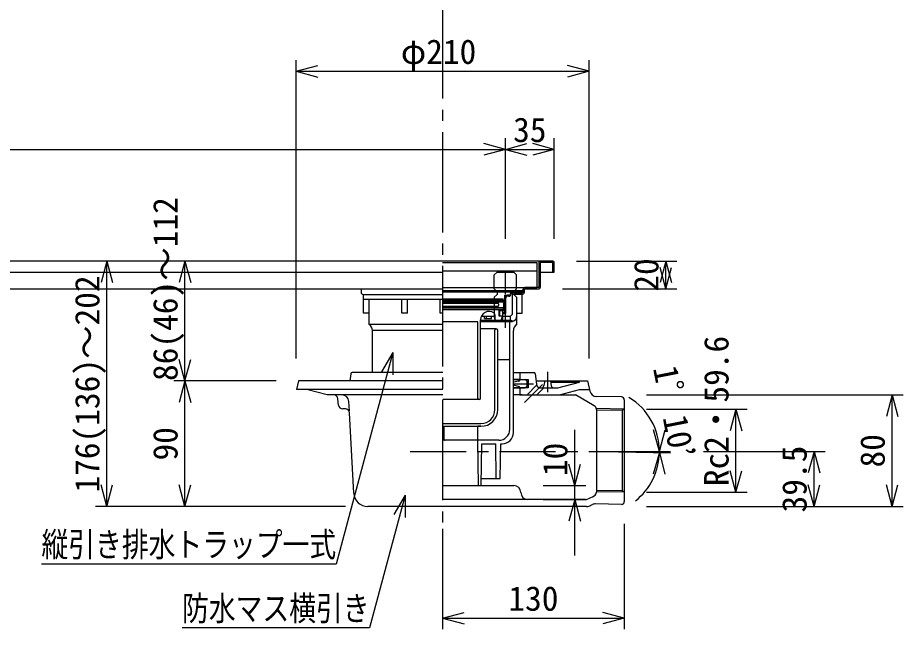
# Model space of a CAD drawing. Units: millimetres, scale not verified. Extents: x -1092 to 1092, y -744 to 696.
# Drawn here: x 121 to 756, y -261 to 177 of the extents above; entities that cross this region are included whole.
import ezdxf
from ezdxf.enums import TextEntityAlignment as Align

# ---------------------------------------------------------------- set-up
doc = ezdxf.new("R2010")
doc.units = ezdxf.units.MM
doc.header["$LTSCALE"] = 8
for name, pattern in [('CHAIN1', [8, 5, -1, 1, -1]), ('CHAIN2', [12, 9, -1, 1, -1]), ('DASHED2', [3, 2, -1])]:
    doc.linetypes.add(name, pattern=pattern)
for name, color, linetype in [('0-0_計極細', 2, 'Continuous'), ('0-1_計細線', 3, 'Continuous'), ('0-5_寸法線', 7, 'Continuous')]:
    doc.layers.add(name, color=color, linetype=linetype)
doc.styles.add('ＭＳ ゴシック', font='')
doc.styles.get('ＭＳ ゴシック').set_extended_font_data('MS Gothic')

msp = doc.modelspace()

# ---------------------------------------------------------------- linework, layer by layer
at = {"layer": '0-0_計極細', "linetype": 'CHAIN2'}
msp.add_line((426.004, 478.997), (426.004, -214.269), dxfattribs=at)
at = {"layer": '0-0_計極細', "linetype": 'DASHED2'}
msp.add_line((471.004, -45.261), (471.004, -0.208), dxfattribs=at)
at = {"layer": '0-0_計極細'}
for p, q in [((426.204, -18.559), (483.104, -18.559)), ((476.183, -19.559), (483.104, -18.573)), ((483.104, -34.41), (483.104, -18.559)), ((426.204, -19.559), (476.183, -19.559)), ((426.404, -24.559), (469.404, -24.559)), ((469.404, -25.559), (469.404, -24.559)), ((470.504, -25.059), (470.504, -22.059)), ((470.504, -22.059), (472.454, -22.059)), ((470.504, -34.359), (470.504, -23.809)), ((471.204, -35.059), (471.204, -23.809)), ((473.445, -22.059), (472.254, -22.059)), ((473.445, -22.759), (472.254, -22.759)), ((476.183, -35.58), (476.183, -20.266)), ((476.282, -20.252), (483.104, -19.28)), ((469.704, -26.458), (426.204, -26.458)), ((426.204, -26.653), (470.354, -26.653)), ((426.204, -27.653), (465.454, -27.653)), ((426.204, -29.953), (465.454, -29.953)), ((426.204, -30.953), (469.554, -30.953)), ((469.704, -31.058), (426.204, -31.058)), ((426.404, -25.559), (470.004, -25.559)), ((465.454, -27.653), (465.954, -27.153)), ((465.954, -28.153), (465.454, -27.653)), ((465.954, -26.653), (465.954, -27.153)), ((465.954, -28.153), (465.954, -29.453)), ((465.954, -30.453), (465.954, -30.953)), ((469.554, -28.153), (470.354, -26.653)), ((469.554, -28.153), (469.554, -30.953)), ((469.704, -26.458), (469.704, -25.559)), ((469.704, -32.558), (469.704, -31.058)), ((469.704, -32.558), (426.204, -32.558)), ((453.761, -37.059), (463.702, -37.059)), ((455.99, -38.759), (455.99, -37.059)), ((457.49, -38.759), (457.49, -37.059)), ((460.99, -38.759), (460.99, -37.059)), ((463.704, -39.958), (463.704, -36.958)), ((466.454, -36.958), (466.454, -32.558)), ((466.454, -33.059), (470.504, -33.059)), ((468.704, -36.958), (466.454, -36.958)), ((466.954, -36.958), (466.954, -33.059)), ((468.704, -37.958), (468.704, -36.958)), ((469.204, -39.059), (469.204, -33.059)), ((469.204, -34.359), (470.504, -34.359)), ((469.204, -35.059), (471.204, -35.059)), ((469.204, -37.059), (474.704, -37.059)), ((476.183, -35.58), (474.704, -37.059)), ((474.704, -39.966), (474.704, -37.059)), ((479.204, -34.966), (483.104, -34.966)), ((479.204, -42.966), (479.204, -34.966)), ((482.927, -34.966), (483.104, -34.788)), ((483.104, -34.966), (483.104, -34.41)), ((426.204, -40.766), (451.204, -40.766)), ((451.204, -95.758), (451.204, -41.061)), ((453.107, -40.766), (476.183, -40.766)), ((453.204, -41.061), (453.204, -39.584)), ((453.204, -39.966), (474.704, -39.966)), ((453.204, -95.758), (453.204, -41.061)), ((455.99, -38.759), (460.99, -38.759)), ((468.374, -39.059), (469.204, -39.059)), ((474.204, -67.044), (474.204, -40.766)), ((476.183, -40.766), (474.704, -39.966)), ((464.454, -45.966), (453.07, -45.966)), ((463.454, -103.966), (463.454, -46.966)), ((465.454, -103.966), (465.454, -46.966)), ((476.704, -120.466), (476.704, -47.296)), ((465.454, -68.036), (473.329, -68.036)), ((474.204, -117.966), (474.204, -67.044)), ((465.454, -103.966), (465.454, -76.966)), ((452.204, -96.758), (426.204, -96.758)), ((453.196, -95.888), (453.196, -95.888)), ((426.204, -113.966), (453.454, -113.966)), ((426.204, -115.966), (453.454, -115.966)), ((427.201, -125.469), (427.135, -115.976)), ((451.204, -125.966), (451.204, -115.966)), ((453.454, -115.966), (451.204, -115.966)), ((451.204, -125.966), (426.204, -125.966)), ((466.204, -125.966), (451.204, -125.966)), ((451.704, -158.466), (451.204, -125.966)), ((454.204, -128.466), (464.204, -128.466)), ((464.454, -153.466), (464.204, -128.466)), ((467.304, -153.466), (467.704, -128.466)), ((467.704, -128.466), (468.704, -128.466)), ((453.787, -153.466), (467.304, -153.466))]:
    msp.add_line(p, q, dxfattribs=at)
at = {"layer": '0-0_計極細', "linetype": 'CHAIN1'}
for p, q in [((501.241, -76.869), (501.241, -91.473)), ((476.704, -85.466), (491.218, -85.466)), ((497.475, -86.025), (484.635, -98.865)), ((402.801, -133.966), (576.426, -133.966))]:
    msp.add_line(p, q, dxfattribs=at)
at = {"layer": '0-0_計極細'}
for points in [[(465.954, -30.453), (465.454, -29.953), (465.954, -29.453)], [(426.204, -158.466), (450.761, -158.466), (453.704, -158.466), (454.204, -128.466)]]:
    msp.add_lwpolyline(points, dxfattribs=at)
for centre, radius, start, end in [((470.004, -25.059), 0.5, 270, 360), ((472.254, -23.809), 1.75, 90, 180), ((472.254, -23.809), 1.05, 90, 180), ((473.445, -21.059), 1, 270, 356.64911), ((473.445, -21.059), 1.7, 270, 356.64911), ((476.183, -21.309), 1.75, 90, 175.84901), ((476.183, -21.309), 1.05, 90, 175.84901), ((459.204, -39.584), 6, 55.16629, 180), ((460.704, -36.958), 3, 0, 50.0295), ((466.704, -37.958), 2, 270, 360), ((481.704, -47.296), 5, 120, 180), ((464.454, -46.966), 1, 90, 180), ((464.454, -46.966), 1, 0, 90), ((473.204, -67.044), 1, 277.18076, 360), ((452.204, -95.758), 1, 180, 270), ((452.204, -95.758), 1, 270, 360), ((453.454, -103.966), 10, 270, 360), ((453.454, -103.966), 12, 270, 360), ((466.204, -117.966), 8, 270, 360), ((468.704, -120.466), 8, 270, 360), ((427.701, -125.466), 0.5, 180.39514, 270)]:
    msp.add_arc(centre, radius, start, end, dxfattribs=at)
at = {"layer": '0-1_計細線'}
for p, q in [((426.004, 1.534), (493.504, 1.534)), ((493.504, 1.534), (493.504, -16.466)), ((495.004, 1.534), (495.004, -16.466)), ((506.004, -5.466), (506.004, 1.534)), ((-689.996, -5.466), (426.004, -5.466)), ((426.004, -4.466), (493.504, -4.466)), ((505.004, -5.466), (506.004, -5.466)), ((-83.996, -17.466), (426.004, -17.466)), ((367.504, -17.966), (367.504, -19.966)), ((426.004, -16.466), (493.504, -16.466)), ((483.504, -17.966), (483.504, -19.966)), ((484.504, -17.966), (484.504, -19.966)), ((495.004, -16.466), (485.004, -16.466)), ((485.004, -17.466), (495.004, -17.466)), ((369.004, -21.466), (426.004, -21.466)), ((369.304, -34.966), (369.304, -21.466)), ((426.204, -24.966), (369.304, -24.966)), ((373.204, -42.966), (373.204, -24.966)), ((396.704, -34.966), (396.704, -24.966)), ((400.704, -34.966), (400.704, -24.966)), ((483.104, -20.886), (476.183, -21.686)), ((483.004, -21.466), (477.004, -21.466)), ((373.204, -34.966), (369.304, -34.966)), ((400.704, -34.966), (396.704, -34.966)), ((426.204, -42.966), (373.204, -42.966)), ((375.704, -77.466), (375.704, -47.296)), ((426.204, -47.296), (375.704, -47.296)), ((360.134, -78.352), (359.355, -83.466)), ((426.201, -77.466), (361.128, -77.466)), ((476.704, -77.466), (491.348, -77.466)), ((476.704, -82.466), (485.24, -82.466)), ((481.24, -82.466), (476.704, -82.466)), ((481.24, -77.466), (481.24, -82.466)), ((481.24, -82.466), (487.24, -82.466)), ((481.24, -82.646), (481.24, -82.466)), ((487.24, -82.466), (487.24, -88.466)), ((492.342, -78.352), (493.194, -85.807)), ((322.734, -83.466), (321.234, -89.466)), ((426.201, -83.466), (322.734, -83.466)), ((480.436, -83.627), (476.704, -84.373)), ((480.436, -87.305), (476.704, -86.559)), ((476.704, -88.466), (485.24, -88.466)), ((481.24, -88.286), (481.24, -88.466)), ((481.24, -88.466), (481.24, -93.466)), ((486.24, -83.466), (486.24, -87.466)), ((493.388, -86.577), (486.498, -93.466)), ((492.926, -83.466), (529.742, -83.466)), ((498.57, -88.466), (493.57, -93.466)), ((496.174, -88.466), (501.241, -88.466)), ((499.241, -83.466), (498.652, -86.813)), ((501.241, -88.466), (508.583, -88.466)), ((503.241, -83.466), (503.853, -86.825)), ((503.391, -84.29), (523.469, -84.29)), ((508.583, -88.466), (524.17, -84.29)), ((524.169, -84.29), (524.242, -83.466)), ((529.742, -83.466), (531.573, -90.79)), ((426.201, -89.466), (321.234, -89.466)), ((343.235, -93.466), (328.306, -89.466)), ((426.2, -93.466), (343.235, -93.466)), ((353.811, -93.466), (349.289, -93.466)), ((483.096, -93.466), (476.704, -93.466)), ((481.24, -93.466), (521.308, -93.466)), ((504.501, -93.466), (509.241, -93.466)), ((534.742, -101.222), (521.308, -93.466)), ((554.281, -94.922), (536.328, -94.577)), ((351.359, -100.728), (350.963, -96.205)), ((359.163, -104.863), (358.804, -98.198)), ((556.243, -96.921), (556.243, -169.937)), ((356.245, -103.467), (354.348, -103.467)), ((362.347, -164.003), (359.24, -106.305)), ((554.743, -104.633), (536.223, -104.277)), ((556.243, -103.661), (536.242, -103.277)), ((536.242, -103.82), (536.242, -163.115)), ((556.243, -103.661), (554.743, -104.633)), ((554.743, -104.633), (554.743, -162.245)), ((426.204, -158.466), (477.02, -158.466)), ((426.204, -158.466), (456.526, -158.466)), ((556.243, -163.274), (536.242, -162.89)), ((554.743, -162.245), (536.261, -161.891)), ((556.243, -163.274), (554.743, -162.245)), ((528.45, -168.466), (426.196, -168.466)), ((529.035, -173.466), (372.333, -173.466)), ((554.204, -171.937), (535.57, -171.579))]:
    msp.add_line(p, q, dxfattribs=at)
at = {"layer": '0-1_計細線', "linetype": 'DASHED2'}
for p, q in [((465.004, -5.478), (463.004, -7.478)), ((465.004, -5.478), (477.004, -5.478)), ((479.004, -7.478), (477.004, -5.478)), ((463.004, -17.478), (463.004, -7.478)), ((479.004, -17.478), (479.004, -7.478)), ((463.004, -23.478), (463.004, -37.478)), ((479.004, -23.478), (479.004, -37.478)), ((466.004, -40.478), (476.004, -40.478))]:
    msp.add_line(p, q, dxfattribs=at)
at = {"layer": '0-1_計細線'}
for points in [[(505.004, 2.534), (496.004, 2.534), (-688.996, 2.534)], [(496.004, -5.466), (505.004, -5.466), (505.004, 1.534), (496.004, 1.534), (496.004, -16.466)], [(426.204, -34.966), (424.204, -34.966), (424.204, -24.966)], [(483.004, -20.466), (477.004, -20.466), (477.004, -21.466)], [(487.24, -88.466), (481.24, -88.466), (476.704, -88.466)], [(509.883, -93.294), (524.17, -89.466), (531.242, -89.466)]]:
    msp.add_lwpolyline(points, dxfattribs=at)
at = {"layer": '0-1_計細線', "linetype": 'DASHED2'}
for points in [[(463.004, -17.478), (465.004, -19.478), (465.004, -21.478), (463.004, -23.478)], [(479.004, -17.478), (477.004, -19.478), (477.004, -21.478), (479.004, -23.478)]]:
    msp.add_lwpolyline(points, dxfattribs=at)
at = {"layer": '0-1_計細線'}
for centre, radius, start, end in [((496.004, 1.534), 1, 90, 180), ((505.004, 1.534), 1, 0, 90), ((367.004, -17.966), 0.5, 0, 90), ((485.004, -17.966), 1.5, 90, 180), ((485.004, -17.966), 0.5, 90, 180), ((495.004, -16.466), 1, 270, 360), ((369.004, -19.966), 1.5, 180, 270), ((483.004, -19.966), 1.5, 270, 360), ((483.004, -19.966), 0.5, 270, 360), ((370.704, -47.296), 5, 0, 60), ((361.128, -78.466), 1, 90, 173.4802), ((485.24, -83.466), 1, 0, 90), ((491.348, -78.466), 1, 6.5198, 90), ((480.24, -82.646), 1, 281.30993, 360), ((480.24, -88.286), 1, 0, 78.69007), ((485.24, -87.466), 1, 270, 360), ((496.174, -85.466), 3, 186.5198, 270), ((496.682, -86.466), 2, 270, 350.0212), ((505.821, -86.466), 2, 190.32905, 270), ((347.975, -96.466), 3, 5, 90), ((353.811, -98.466), 5, 3.08199, 90), ((536.424, -89.578), 5, 194.03624, 268.9), ((554.243, -96.921), 2, 0, 88.9), ((354.348, -100.467), 3, 185, 270), ((533.242, -103.82), 3, 0, 60.23101), ((356.245, -106.467), 3, 3.08199, 90), ((477.02, -163.466), 5, 0, 90), ((372.333, -163.465), 10, 183.08199, 270), ((487.02, -163.466), 5, 180, 270), ((533.242, -163.115), 3, 299.76899, 360), ((528.45, -165.466), 3, 270, 292.48305), ((512.388, -126.656), 45.002, 292.48305, 299.76899), ((554.243, -169.937), 2, 268.9, 360), ((529.035, -168.466), 5, 270, 291.71126), ((512.388, -126.656), 50.002, 291.71126, 294.81818), ((535.474, -176.579), 5, 88.9, 114.81818)]:
    msp.add_arc(centre, radius, start, end, dxfattribs=at)
at = {"layer": '0-1_計細線', "linetype": 'DASHED2'}
for centre, start, end in [((466.004, -37.478), 180, 270), ((476.004, -37.478), 270, 360)]:
    msp.add_arc(centre, 3, start, end, dxfattribs=at)
at = {"layer": '0-5_寸法線'}
for p, q in [((321.004, -67.466), (321.004, 146.534)), ((531.004, -67.466), (531.004, 146.534)), ((321.004, 138.534), (336.459, 142.675)), ((531.004, 138.534), (515.549, 142.675)), ((321.004, 138.534), (336.459, 134.393)), ((321.004, 138.534), (531.004, 138.534)), ((531.004, 138.534), (515.549, 134.393)), ((471.004, 18.534), (471.004, 90.534)), ((506.004, 18.534), (506.004, 90.534)), ((471.004, 82.534), (455.549, 86.675)), ((471.004, 82.534), (486.459, 86.675)), ((506.004, 82.534), (490.549, 86.675)), ((-654.996, 82.534), (471.004, 82.534)), ((471.004, 82.534), (455.549, 78.393)), ((471.004, 82.534), (486.459, 78.393)), ((471.004, 82.534), (506.004, 82.534)), ((506.004, 82.534), (490.549, 78.393)), ((410.004, 2.534), (177.234, 2.534)), ((185.234, 2.534), (181.093, -12.921)), ((185.234, 2.534), (189.375, -12.921)), ((185.234, -173.466), (185.234, 2.534)), ((410.004, 2.534), (233.234, 2.534)), ((241.234, 2.534), (237.093, -12.921)), ((241.234, 2.534), (245.375, -12.921)), ((241.234, -83.466), (241.234, 2.534)), ((522.004, 2.534), (594.004, 2.534)), ((586.004, 2.534), (581.863, -12.921)), ((586.004, 2.534), (590.145, -12.921)), ((586.004, -17.466), (586.004, 2.534)), ((586.004, -17.466), (581.863, -2.011)), ((586.004, -17.466), (590.145, -2.011)), ((512.004, -17.466), (594.004, -17.466)), ((390.251, -63.052), (382.251, -76.909)), ((390.251, -63.052), (390.251, -79.052)), ((241.234, -83.466), (237.093, -68.011)), ((241.234, -83.466), (245.375, -68.011)), ((306.734, -83.466), (233.234, -83.466)), ((241.234, -83.466), (237.093, -98.921)), ((241.234, -83.466), (245.375, -98.921)), ((241.234, -173.466), (241.234, -83.466)), ((572.243, -93.466), (756.243, -93.466)), ((748.243, -93.466), (744.102, -108.921)), ((748.243, -93.466), (752.384, -108.921)), ((748.243, -173.466), (748.243, -93.466)), ((572.242, -103.661), (644.243, -103.661)), ((636.243, -103.661), (632.102, -119.116)), ((636.243, -103.661), (640.384, -119.116)), ((636.243, -163.274), (636.243, -103.661)), ((520.694, -208.466), (520.694, -118.466)), ((581.394, -133.966), (577.253, -118.511)), ((581.394, -133.966), (585.535, -118.511)), ((552.189, -134.273), (589.384, -134.987)), ((552.192, -133.966), (589.394, -133.966)), ((581.385, -134.834), (576.948, -150.206)), ((581.385, -134.834), (585.229, -150.365)), ((613.004, -133.965), (700.243, -133.965)), ((692.243, -133.965), (688.102, -149.42)), ((692.243, -133.965), (696.384, -149.42)), ((692.243, -173.465), (692.243, -133.965)), ((520.694, -158.466), (516.553, -143.011)), ((520.694, -158.466), (524.835, -143.011)), ((636.243, -163.274), (632.102, -147.819)), ((636.243, -163.274), (640.384, -147.819)), ((185.234, -173.466), (181.093, -158.011)), ((185.234, -173.466), (189.375, -158.011)), ((241.234, -173.466), (237.093, -158.011)), ((241.234, -173.466), (245.375, -158.011)), ((498.02, -158.466), (528.694, -158.466)), ((692.243, -173.465), (688.102, -158.011)), ((692.243, -173.465), (696.384, -158.011)), ((748.243, -173.466), (744.102, -158.011)), ((748.243, -173.466), (752.384, -158.011)), ((572.242, -163.274), (644.243, -163.274)), ((399.097, -165.226), (391.097, -179.082)), ((399.097, -165.226), (399.097, -181.226)), ((498.02, -168.466), (528.694, -168.466)), ((520.694, -168.466), (516.553, -183.92)), ((520.694, -168.466), (524.835, -183.92)), ((356.333, -173.466), (177.234, -173.466)), ((356.333, -173.466), (233.234, -173.466)), ((572.242, -173.465), (700.243, -173.465)), ((572.243, -173.466), (756.243, -173.466)), ((426.004, -189.466), (426.004, -261.466)), ((556.243, -185.937), (556.243, -261.466)), ((426.004, -253.466), (441.459, -249.325)), ((426.004, -253.466), (441.459, -257.607)), ((426.004, -253.466), (556.243, -253.466)), ((556.243, -253.466), (540.788, -249.325)), ((556.243, -253.466), (540.788, -257.607))]:
    msp.add_line(p, q, dxfattribs=at)
for points in [[(390.251, -63.052), (349.597, -214.775), (138.397, -214.775)], [(399.097, -165.226), (373.562, -260.525), (239.162, -260.525)]]:
    msp.add_lwpolyline(points, dxfattribs=at)
for start, end in [(0, 58.89099), (308.1978, 358.9), (358.9, 360)]:
    msp.add_arc((536.192, -133.966), 45.202, start, end, dxfattribs=at)

# ---------------------------------------------------------------- texts
at = {"layer": '0-5_寸法線', "style": 'ＭＳ ゴシック'}
for s, p in [('φ210', (396.004, 138.534)), ('35', (476.504, 82.534)), ('130', (473.123, -253.466))]:
    msp.add_text(s, height=17.6, dxfattribs=at).set_placement(p, align=Align.BOTTOM_LEFT)
for s, rotation, p in [('86(46)～112', 90, (241.234, -83.466)), ('20', 90, (586.004, -19.466)), ('176(136)～202', 90, (185.234, -163.466)), ('Rc2・59.6', 90, (636.243, -158.9)), ('1゜10’', 281.127, (571.589, -75.309)), ('90', 90, (241.234, -140.466)), ('80', 90, (748.243, -145.466)), ('10', 90, (520.694, -151.658)), ('39.5', 90, (692.243, -177.715))]:
    msp.add_text(s, height=17.6, rotation=rotation, dxfattribs=at).set_placement(p, align=Align.BOTTOM_LEFT)
at = {"layer": '0-5_寸法線', "style": 'ＭＳ ゴシック', "width": 0.8}
for s, p in [('縦引き排水トラップ一式', (138.397, -214.775)), ('防水マス横引き', (239.162, -260.525))]:
    msp.add_text(s, height=17.6, dxfattribs=at).set_placement(p, align=Align.BOTTOM_LEFT)

doc.saveas('drawing.dxf')
